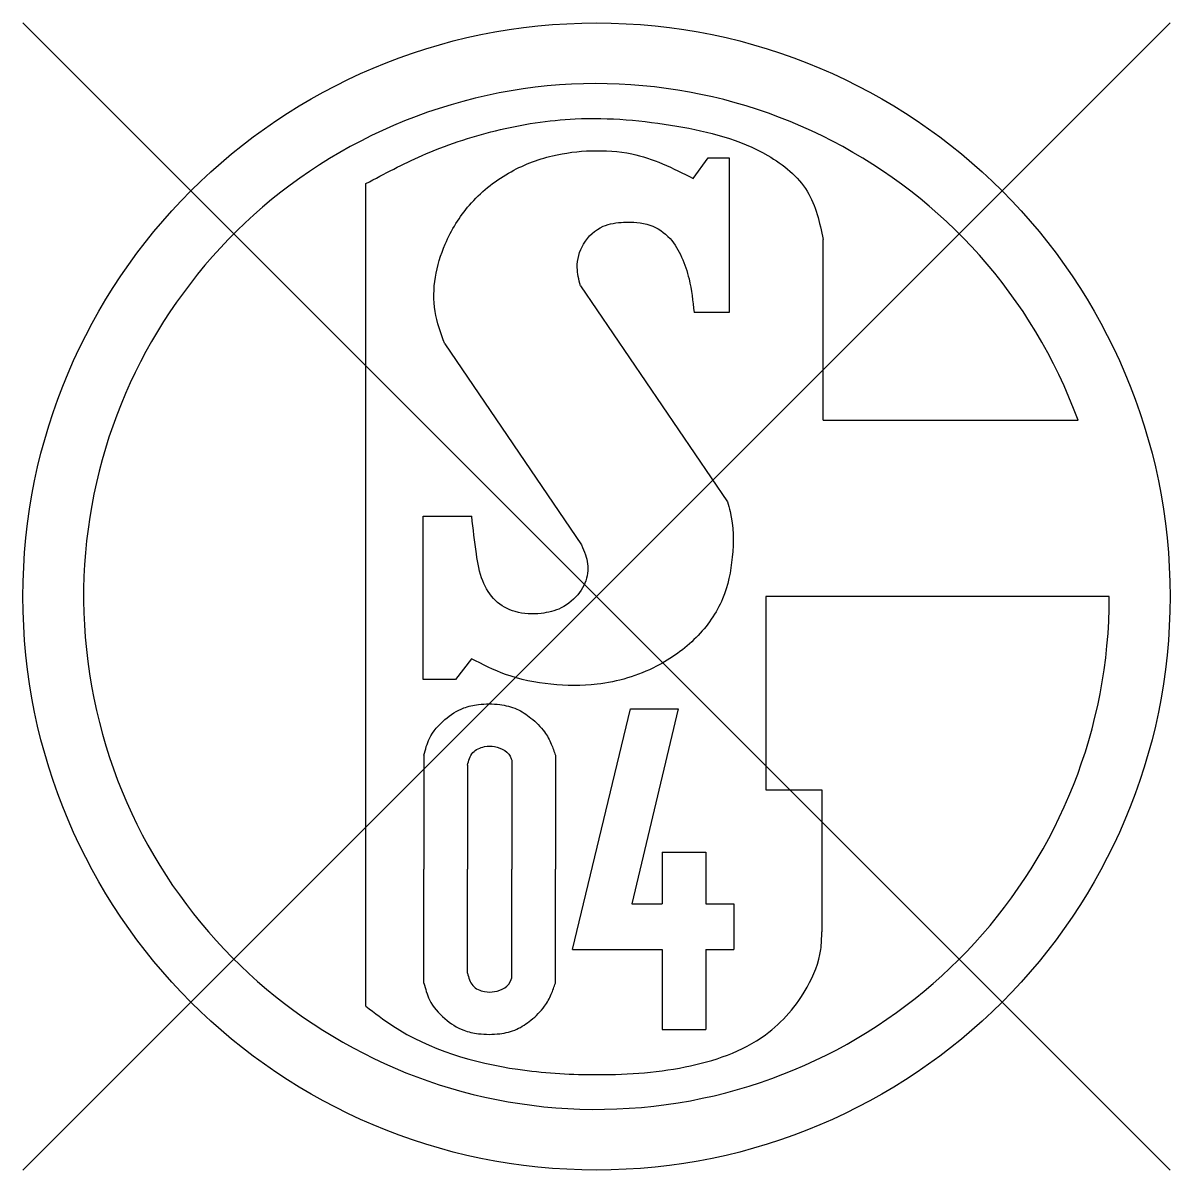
# Model space of a CAD drawing. Header units: millimetres. Extents: x 0 to 180, y 0 to 180.
import ezdxf

# ---------------------------------------------------------------- set-up
doc = ezdxf.new("R2010")
doc.units = ezdxf.units.MM
doc.layers.get('0').update_dxf_attribs({"color": 6})

msp = doc.modelspace()

# ---------------------------------------------------------------- linework, layer by layer
for p, q in [((0, 180), (180, 0)), ((0, 0), (180, 180)), ((105.16, 155.59), (107.52, 158.83)), ((107.52, 158.83), (110.83, 158.83)), ((110.83, 158.83), (110.83, 134.59)), ((53.83, 25.7), (53.83, 154.79)), ((125.57, 117.68), (125.57, 146.02)), ((87.48, 138.77), (110.55, 104.87)), ((110.83, 134.59), (105.31, 134.59)), ((66.19, 129.63), (87.63, 98.09)), ((125.57, 117.68), (165.56, 117.68)), ((62.82, 76.99), (62.82, 102.58)), ((62.82, 102.58), (70.42, 102.58)), ((170.47, 90), (116.58, 90)), ((116.58, 90), (116.58, 59.66)), ((70.36, 80.24), (67.89, 76.99)), ((67.89, 76.99), (62.82, 76.99)), ((86.22, 34.6), (95.34, 72.37)), ((95.34, 72.37), (102.8, 72.37)), ((102.8, 72.37), (95.53, 41.79)), ((62.92, 65.09), (62.92, 47.22)), ((83.55, 65.09), (83.55, 47.22)), ((69.74, 63.52), (69.74, 47.22)), ((76.74, 63.52), (76.74, 47.22)), ((116.58, 59.66), (125.35, 59.66)), ((125.35, 59.66), (125.35, 37.4)), ((100.32, 49.89), (100.32, 41.79)), ((100.32, 49.89), (107.13, 49.89)), ((107.13, 49.89), (107.13, 41.79)), ((62.92, 29.35), (62.92, 47.22)), ((69.74, 30.92), (69.74, 47.22)), ((76.74, 30.92), (76.74, 47.22)), ((83.55, 29.35), (83.55, 47.22)), ((95.53, 41.79), (100.32, 41.79)), ((107.13, 41.79), (111.56, 41.79)), ((111.56, 41.79), (111.56, 34.6)), ((86.22, 34.6), (100.32, 34.6)), ((100.32, 34.6), (100.32, 22.07)), ((107.13, 34.6), (111.56, 34.6)), ((107.13, 34.6), (107.13, 22.07)), ((100.32, 22.07), (107.13, 22.07)), ((100.32, 22.07), (107.13, 22.07))]:
    msp.add_line(p, q)
msp.add_circle((90, 90), 90)
msp.add_arc((90, 90), 80.47, 20.1205, 0)
for points in [[(53.83, 154.79), (62.62, 159.19), (74.14, 163.08), (86.66, 164.95), (102.63, 163.8), (116.88, 159.19), (123.07, 153.58), (125.57, 146.02)], [(66.19, 129.63), (64.68, 134.74), (66.26, 145.3), (70.07, 151.41), (76.19, 156.43), (83.09, 159.15), (89.2, 159.94), (95.54, 159.45), (100.37, 157.9), (105.16, 155.59)], [(87.48, 138.77), (86.98, 141.64), (87.96, 145.3), (91.05, 148.09), (94.26, 148.73), (98.37, 148.28), (101.54, 146.17), (103.35, 143.26), (104.52, 139.83), (105.31, 134.59)], [(110.55, 104.87), (110.97, 103.33), (111.3, 96.17), (109.79, 89.66), (105.64, 83.57), (99.41, 79.05), (90.08, 76.22), (82.86, 76.22), (75.74, 77.77), (70.36, 80.24)], [(87.63, 98.09), (88.28, 96.54), (88.61, 93.67), (87.34, 90.65), (84.46, 88.2), (81.3, 87.35), (77.25, 87.63), (74.14, 89.37), (72.16, 92.44), (71.16, 96.68), (70.42, 102.58)], [(62.92, 65.09), (63.8, 67.74), (66.22, 70.68), (69.16, 72.51), (71.46, 73.04), (74.82, 73.04), (77.48, 72.34), (79.72, 70.92), (81.84, 68.74), (82.9, 66.85), (83.55, 65.09)], [(69.74, 63.52), (70.6, 65.5), (72.44, 66.44), (73.99, 66.44), (75.6, 65.83), (76.63, 64.55), (76.74, 63.52)], [(53.83, 25.7), (58.04, 22.63), (77.66, 15.81), (89.36, 14.98), (103.91, 16.18), (116.53, 21.24), (123.07, 28.71), (125.19, 34.6), (125.35, 37.4)], [(69.74, 30.92), (70.6, 28.94), (72.44, 28), (73.99, 28), (75.6, 28.61), (76.63, 29.89), (76.74, 30.92)], [(62.92, 29.35), (63.8, 26.7), (66.22, 23.76), (69.16, 21.93), (71.46, 21.4), (74.82, 21.4), (77.48, 22.1), (79.72, 23.52), (81.84, 25.7), (82.9, 27.59), (83.55, 29.35)]]:
    msp.add_spline(points, degree=3)

doc.saveas('drawing.dxf')
